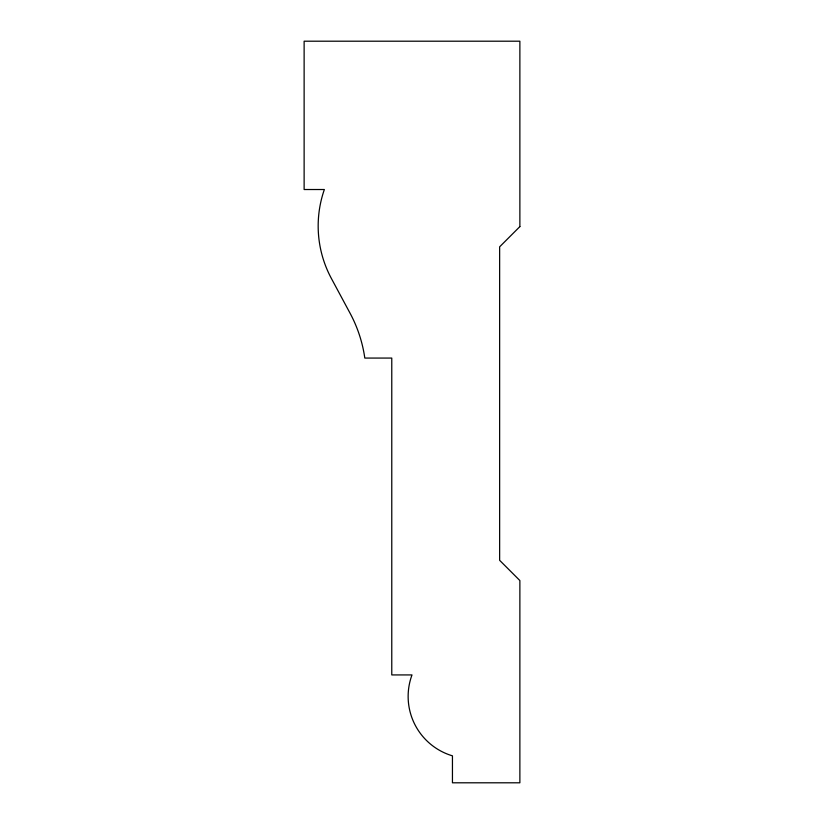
<?xml version="1.0" encoding="UTF-8"?>
<svg xmlns="http://www.w3.org/2000/svg" width="824" height="824" viewBox="0 0 824 824"><rect width="100%" height="100%" fill="white"/><g stroke="black" fill="none" stroke-linecap="round" stroke-linejoin="round"><path stroke-width="1.24" d="M519.872 226.6L499.643 246.829L499.643 560.32L519.872 580.549L519.872 782.8L452.448 782.8L452.448 755.835A61.944 61.944 0 0 1 412 674.928L391.771 674.928L391.771 358.069L364.805 358.069A134.806 134.806 0 0 0 350.097 313.274L331.372 278.44A110.735 110.735 0 0 1 324.357 189.52L304.128 189.52L304.128 41.2L519.872 41.2L519.872 226.6"/></g></svg>
